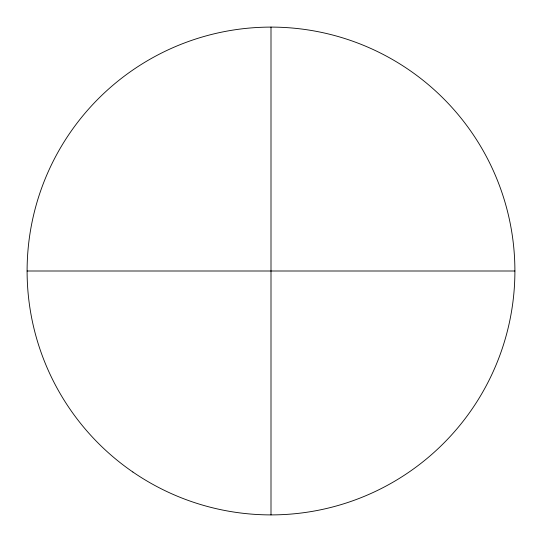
<?xml version="1.0" encoding="UTF-8"?>
<svg xmlns="http://www.w3.org/2000/svg" width="542" height="542" viewBox="0 0 542 542"><rect width="100%" height="100%" fill="white"/><g stroke="black" fill="none" stroke-linecap="round" stroke-linejoin="round"><path stroke-width="0.81" d="M27.1 271L514.9 271M271 27.1L271 514.9M132.878 472.021A243.9 243.9 0 0 0 514.148 290.106A243.9 243.9 0 0 0 165.974 50.873A243.9 243.9 0 0 0 132.878 472.021"/></g></svg>
